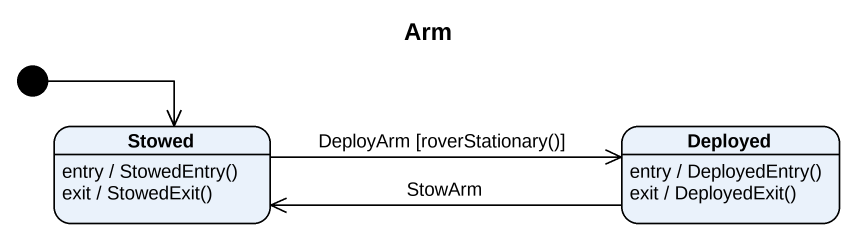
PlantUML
@startuml
title Arm
hide empty description
state Stowed
Stowed : entry / StowedEntry()
Stowed : exit / StowedExit()
state Deployed
Deployed : entry / DeployedEntry()
Deployed : exit / DeployedExit()
[*] --> Stowed
Stowed -right-> Deployed : DeployArm [roverStationary()]
Deployed -left-> Stowed : StowArm
@enduml
